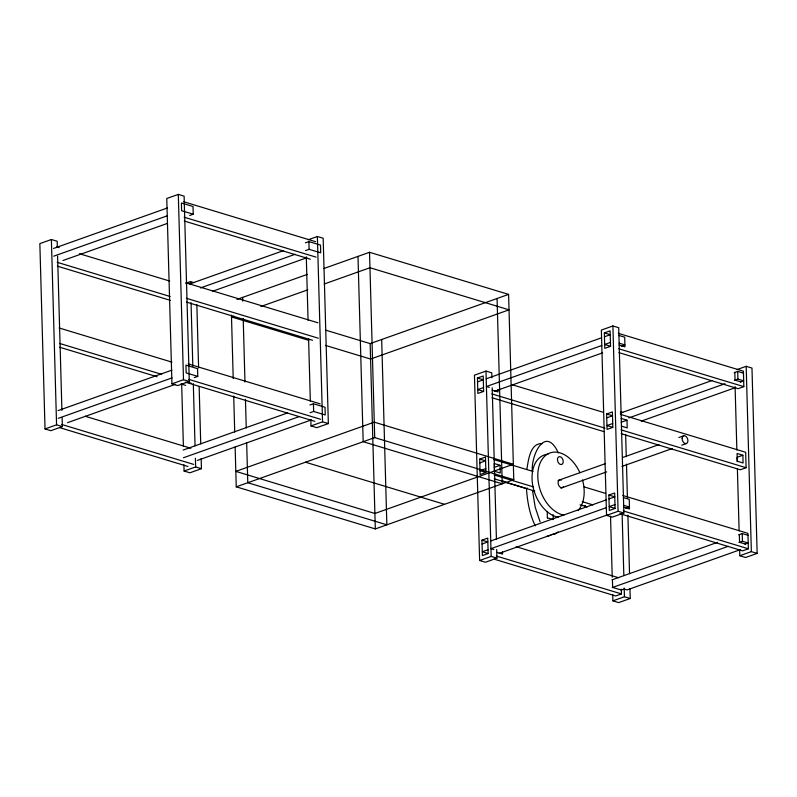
<?xml version="1.0" encoding="UTF-8"?>
<svg xmlns="http://www.w3.org/2000/svg" width="797" height="797" viewBox="0 0 797 797"><rect width="100%" height="100%" fill="white"/><g stroke="black" fill="none" stroke-linecap="round" stroke-linejoin="round"><path stroke-width="1.2" d="M532.296 470.838C531.201 454.469 545.547 424.99 558.308 452.875M526.897 468.975C528.491 460.028 530.125 442.833 542.388 443.59M558.149 531.908L555.2 533.98L552.211 534.478M550.926 535.195L546.443 536.53M57.354 247.488L57.185 241.262L51.387 239.508L39.85 243.613L45.031 428.935L50.819 430.689L62.355 426.584L62.116 417.877M178.309 194.398L166.772 198.503L171.943 383.815L177.741 385.569L189.278 381.474L184.107 196.152L178.309 194.398L183.489 379.721L189.278 381.474M53.519 248.455L167.34 207.997M53.738 256.176L167.559 215.718M62.983 260.519L167.41 223.399M189.706 215.479L193.223 214.224L193.013 206.503L181.417 202.996L181.636 210.717L193.223 214.224M185.84 283.254L190.463 281.61L193.94 282.666M308.15 239.777L317.375 236.5L323.174 238.253L328.354 423.576L316.808 427.67L311.019 425.917L310.84 419.7M189.626 283.991L283.174 250.736M305.39 242.836L308.907 241.591L320.494 245.097L320.703 252.818L309.116 249.312L305.61 250.557M200.366 287.966L295.089 254.303M212.42 291.313L306.735 257.79M236.938 299.423L307.343 274.397M323.771 268.549L369.529 252.29L508.596 294.392L513.776 479.704L375.317 528.929L236.251 486.828L235.135 447.027M233.85 316.11L231.499 316.947L308.768 340.339M260.838 306.516L307.772 289.839M324.2 284.001L369.957 267.732L509.034 309.834L370.575 359.048L325.405 345.37M58.051 410.614L171.873 370.157M58.271 418.335L172.082 377.878M45.031 428.935L56.567 424.831L62.355 426.584M171.943 383.815L183.489 379.721M67.516 422.679L175.46 384.303M194.239 377.629L197.756 376.383L197.536 368.662L185.95 365.146L186.169 372.876L197.756 376.383M326.162 330.287L370.147 343.607L508.596 294.392M183.19 450.036L287.617 412.916M309.913 404.996L313.43 403.74L325.017 407.257L325.236 414.978L313.649 411.461L310.123 412.716M183.4 457.767L299.562 416.472M197.337 460.437L311.159 419.979M183.928 464.82L184.097 471.037L195.634 466.932L201.432 468.686L201.153 458.733M311.019 425.917L322.556 421.822L328.354 423.576M201.432 468.686L189.895 472.79L184.097 471.037M491.918 377.808L491.779 372.837L485.981 371.083L474.444 375.178L479.625 560.5L485.413 562.254L496.949 558.149L496.71 549.452M612.903 325.963L601.366 330.068L606.537 515.39L612.335 517.143L623.872 513.039L618.701 327.716L612.903 325.963L618.083 511.285L623.872 513.039M477.433 378.017L483.211 375.965L483.64 391.407L477.871 393.459L477.433 378.017L483.231 379.77M604.355 332.907L610.123 330.855L610.562 346.297L604.793 348.349L604.355 332.907L610.153 334.66M477.542 381.883L483.311 379.83M486.2 378.804L601.586 337.789M604.465 336.762L610.233 334.71M483.53 387.551L477.762 389.603L483.56 391.357M601.795 345.509L486.419 386.525L489.308 387.402M610.452 342.431L604.684 344.483L610.472 346.237M494.678 391.217L602.632 352.842M621.401 346.167L624.928 344.922L619.13 343.158M236.251 486.828L374.71 437.603L513.776 479.704M479.704 459.092L485.473 457.04L485.901 472.491L480.133 474.534L479.704 459.092L485.493 460.845L479.814 462.957M606.627 413.982L612.395 411.929L612.823 427.371L607.055 429.424L606.627 413.982L612.415 415.735M736.946 369.599L746.181 366.311L751.969 368.065L757.15 553.387L745.613 557.492L739.815 555.738L739.646 549.512M606.726 417.837L612.494 415.785M620.365 413.115L711.89 380.577M734.186 372.657L737.703 371.402L743.501 373.155M485.791 468.626L480.023 470.678L485.821 472.432M612.714 423.516L606.945 425.558L612.744 427.312M628.793 417.917L725.011 383.716M734.396 380.378L737.922 379.123L743.711 380.876L740.473 382.032M494.299 467.341L500.068 465.289L500.277 473.01L494.489 471.256M621.212 422.231L626.99 420.178L627.199 427.899L621.411 426.146M641.236 421.125L735.641 387.561M618.303 333.325L743.402 371.203L743.83 386.645L738.062 388.697L618.92 352.623M503.216 481.019L503.953 481.239M503.226 481.498L526.438 488.521L527.524 488.143M558.049 480.471L604.983 463.784M622.587 457.528L658.96 444.606M678.905 437.513L683.597 435.839M560.899 488.133L606.666 471.874M621.919 466.444L672.369 448.512M681.764 445.174L686.456 443.511M481.966 540.167L487.734 538.124L488.162 553.566L482.394 555.619L481.966 540.167L487.764 541.93L482.075 544.032M608.888 495.057L614.656 493.004L615.085 508.446L609.316 510.498L608.888 495.057L614.686 496.81M585.436 505.677L584.34 505.577M490.733 540.954L606.109 499.938M608.998 498.922L614.766 496.87M742.874 455.256L737.086 453.503L737.295 461.224L743.093 462.977L742.874 455.256L737.105 457.309L737.235 461.722M488.063 549.701L482.295 551.753L488.083 553.507M606.328 507.669L490.942 548.675L493.841 549.551M614.975 504.591L609.207 506.643L615.005 508.396M499.211 553.367L607.155 514.992M625.934 508.327L629.451 507.071L623.662 505.318M479.625 560.5L491.161 556.396L496.949 558.149M606.537 515.39L618.083 511.285M620.564 414.4L745.663 452.278L746.102 467.719L740.333 469.772L621.192 433.698M611.986 579.857L717.589 542.319M738.709 534.807L742.236 533.562L748.024 535.315M612.206 587.578L728.368 546.284M738.929 542.528L742.445 541.283L748.244 543.036L744.996 544.192M740.164 549.721L627.119 589.9L624.22 589.023L621.331 590.049L612.644 587.419L612.425 579.698M621.311 589.162L621.441 593.914L615.673 595.967L494.15 559.175M622.836 495.485L747.935 533.352L748.363 548.794L742.595 550.847L619.877 513.696M612.724 594.632L612.893 600.848L624.44 596.744L630.228 598.497L629.949 588.555M739.815 555.738L751.352 551.634L757.15 553.387M630.228 598.497L618.691 602.602L612.893 600.848M183.708 201.761L315.642 241.7M618.91 335.437L624.709 337.191L624.938 346.825L619.139 345.061M740.831 381.902L735.033 380.149L734.814 372.428M184.137 217.202L316.07 257.142M618.731 348.767L743.83 386.645M184.306 221.048L310.302 259.194M620.415 411.78L622.736 412.477M185.97 282.835L317.903 322.775M56.786 246.871L59.157 247.588M79.371 253.705L169.701 281.062M511.634 384.572L603.379 412.348M621.192 418.425L626.99 420.178M492.217 390.181L498.015 391.935L497.956 389.733M186.398 298.277L318.342 338.217M621.002 429.852L746.102 467.719M57.215 262.313L170.14 296.504M491.819 393.887L605.003 428.148M186.578 302.123L312.573 340.269M57.384 266.168L170.309 300.349M491.998 397.743L603.996 431.645M188.231 363.91L320.175 403.85M623.443 497.597L629.241 499.35L629.471 508.974L623.672 507.221M59.048 327.946L171.973 362.137M493.652 459.52L532.964 471.425M584.191 486.927L605.64 493.423M500.068 465.289L494.27 463.535L494.419 471.754M745.354 544.062L739.566 542.309L739.347 534.588M188.66 379.352L320.603 419.302M623.264 510.927L748.363 548.794M59.476 343.397L161.701 374.341M187.853 382.251L191.419 383.337M494.08 474.962L533.392 486.867M582.248 501.652L592.968 504.899M185.273 382.122L314.835 421.344M59.655 347.243L157.119 376.752M180.899 383.945L185.651 385.389M494.27 478.818L534.777 491.082M580.047 504.79L587.2 506.952M547.419 517.881L552.052 519.275M305.48 462.21L444.547 504.312M85.09 416.223L190.872 448.253M516.167 546.732L618.631 577.745M496.75 552.331L502.548 554.084L502.489 551.883M61.748 424.472L193.681 464.412M496.342 556.037L621.441 593.914M59.546 427.6L187.913 466.464M535.305 525.881C529.557 514.304 527.345 501.313 526.438 488.521M540.097 521.886L535.215 507.251L532.516 490.544M746.181 366.311L751.352 551.634M737.703 371.402L737.922 379.123M742.236 533.562L742.445 541.283M735.093 386.585L736.866 450.016M737.384 468.676L739.118 530.862M625.645 434.325L626.273 456.711M626.482 464.173L627.418 497.756M627.906 515.171L629.53 573.631M622.108 513.417L623.842 575.603M624.19 588.037L624.44 596.744M610.532 516.277L612.235 577.217M553.078 514.693L553.218 519.634M547.25 511.704L547.34 517.97M497.059 298.486L502.24 483.809L363.173 441.707L357.992 256.385M492.197 387.76L496.431 539.499M485.981 371.083L491.161 556.396M381.683 339.502L386.854 524.824L247.787 482.723L246.671 442.923M369.529 252.29L374.71 437.603M370.147 343.607L375.317 528.929M317.375 236.5L322.556 421.822M308.907 241.591L309.116 249.312M313.43 403.74L313.649 411.461M306.297 256.773L308.06 320.205M308.588 338.855L310.322 401.04M242.607 297.401L242.716 301.136M243.205 318.541L244.968 381.982M245.456 399.387L246.253 427.999M231.459 315.184L233.222 378.615M233.71 396.029L234.716 432.094M196.839 304.514L198.612 367.945M199.14 386.595L200.734 443.809M190.463 281.61L190.533 284.101M191.051 302.76L192.824 366.192M193.302 383.606L195.046 445.792M195.395 458.225L195.634 466.932M181.666 383.975L183.4 446.161M57.603 256.196L61.907 410.415M51.387 239.508L56.567 424.831M558.159 517.213A32.717 21.698 70.4 0 1 532.595 484.576A32.717 21.698 70.4 0 1 548.017 454.19M563.937 515.161A32.717 21.698 70.4 0 1 538.762 484.706A32.717 21.698 70.4 0 1 550.837 452.676A32.717 21.698 70.4 0 1 579.917 472.741M582.517 479.943A32.717 21.698 70.4 0 1 577.994 510.568M563.479 486.608A4.095 2.71 70.4 0 1 559.833 486.867A4.095 2.71 70.4 0 1 558.199 481.737A4.095 2.71 70.4 0 1 561.417 480.133M374.271 422.161L235.812 471.376L374.889 513.477L513.348 464.262L374.271 422.161M682.132 438.44A4.095 2.71 70.4 0 0 686.327 443.55A4.095 2.71 70.4 0 0 686.615 437.035A4.095 2.71 70.4 0 0 682.132 438.44M557.462 459.172A4.095 2.71 70.4 0 0 561.506 464.512A4.095 2.71 70.4 0 0 562.054 458.116A4.095 2.71 70.4 0 0 557.462 459.172"/></g></svg>
